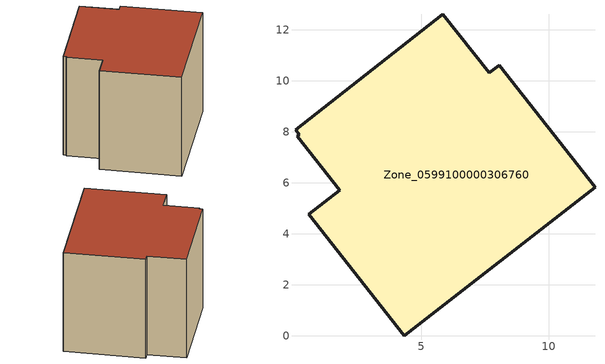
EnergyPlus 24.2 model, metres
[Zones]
Zone_0599100000306760
 floor ground (C_G): 1.81,5.71 0.15,7.83 0.22,7.88 0.07,8.08 5.85,12.61 7.66,10.3 8.06,10.62 11.81,5.82 4.33,0 0.59,4.76 z0
 wall outside (C_F): 11.81,5.82 8.06,10.62 7.66,10.3 5.85,12.61 0.07,8.08 0.22,7.88 0.15,7.83 1.81,5.71 0.59,4.76 4.33,0 11.81,5.82 z0:8.29
 roof outside (C_R): 0.59,4.76 4.33,0 11.81,5.82 8.06,10.62 7.66,10.3 5.85,12.61 0.07,8.08 0.22,7.88 0.15,7.83 1.81,5.71 z8.29
[BUILDING]
Pand.0599100000306760: North Axis=0; Terrain=City; Loads Convergence Tolerance Value=0.04; Temperature Convergence Tolerance Value=0.4; Solar Distribution=FullExterior; Maximum Number of Warmup Days=25; Minimum Number of Warmup Days=1
[Site:Location]
Rotterdam.The.Hague.AP_ZH_NLD Design_Conditions: Latitude=51.96; Longitude=4.45; Time Zone=1; Elevation=-4.5
[SITE:GROUNDTEMPERATURE:BUILDINGSURFACE]
18, 18, 18, 18, 18, 18, 18, 18, 18, 18, 18, 18
[MATERIAL] Thermal Absorptance=0.9; Solar Absorptance=0.7; Visible Absorptance=0.7
Name | Roughness | Thickness | Conductivity | Density | Specific Heat
G.TC.1975-1991 | MediumSmooth | 0.15 | 0.288461 | 540 | 1210
F.TC.1975-1991 | Rough | 0.3 | 0.230769 | 1920 | 840
R.TC.1975-1991 | MediumRough | 0.2 | 0.153846 | 1500 | 1000
[CONSTRUCTION]
C_G: G.TC.1975-1991
C_F: F.TC.1975-1991
C_R: R.TC.1975-1991
[ZONE]
Zone_0599100000306760: Type=1; Multiplier=1; Ceiling Height=Autocalculate; Volume=Autocalculate; Floor Area=autocalculate; Part of Total Floor Area=Yes
[ZONEINFILTRATION:DESIGNFLOWRATE]
Infil_Zone_0599100000306760: Zone or ZoneList or Space or SpaceList=Zone_0599100000306760; Schedule=AlwaysOn; Design Flow Rate Calculation Method=Flow/Area; Flow Rate per Floor Area=0.003; Constant Term Coefficient=1; Temperature Term Coefficient=0; Velocity Term Coefficient=0; Velocity Squared Term Coefficient=0
[HVACTEMPLATE:ZONE:IDEALLOADSAIRSYSTEM]
Zone_0599100000306760: Maximum Heating Supply Air Temperature=50; Minimum Cooling Supply Air Temperature=13; Maximum Heating Supply Air Humidity Ratio=0.0156; Minimum Cooling Supply Air Humidity Ratio=0.0077; Heating Limit=NoLimit; Cooling Limit=NoLimit; Dehumidification Control Type=ConstantSensibleHeatRatio; Cooling Sensible Heat Ratio=0.7; Dehumidification Setpoint=60; Humidification Control Type=None; Humidification Setpoint=30; Outdoor Air Method=None; Outdoor Air Flow Rate per Person=0.00944; Outdoor Air Flow Rate per Zone Floor Area=0; Outdoor Air Flow Rate per Zone=0; Demand Controlled Ventilation Type=None; Outdoor Air Economizer Type=NoEconomizer; Heat Recovery Type=None; Sensible Heat Recovery Effectiveness=0.7; Latent Heat Recovery Effectiveness=0.65
[ZONECONTROL:THERMOSTAT]
ThermostatControl_Zone_0599100000306760: Zone or ZoneList=Zone_0599100000306760; Control Type Schedule=DualSetpointControlType; Control 1=Thermostat_Zone_0599100000306760; Temperature Difference Between Cutout And Setpoint=0
[THERMOSTATSETPOINT:DUALSETPOINT]
Thermostat_Zone_0599100000306760: Heating Setpoint Temperature Schedule=HeatingSetpoint_Zone_0599100000306760; Cooling Setpoint Temperature Schedule=CoolingSetpoint_Zone_0599100000306760
[SCHEDULE:COMPACT]
HeatingSetpoint_Zone_0599100000306760: Through: 12/31, For: AllDays, Until: 24:00, 21
CoolingSetpoint_Zone_0599100000306760: Through: 12/31, For: AllDays, Until: 24:00, 24
DualSetpointControlType: Through: 12/31, For: AllDays, Until: 24:00, 4
AlwaysOn: Through: 12/31, For: AllDays, Until: 24:00, 1
